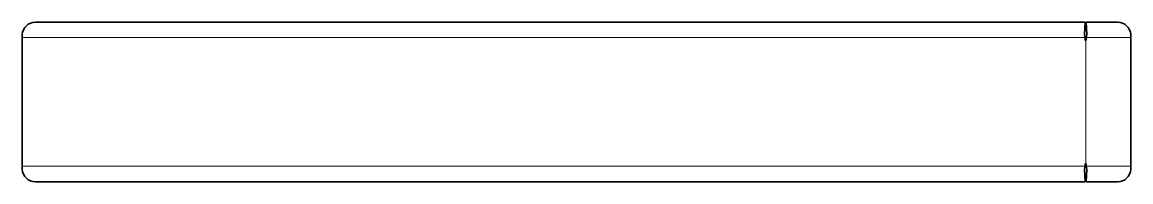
# Model space of a CAD drawing. Header units: millimetres. Extents: x 0 to 1251, y 0 to 180.
import ezdxf

# ---------------------------------------------------------------- set-up
doc = ezdxf.new("R2010")
doc.units = ezdxf.units.MM
doc.linetypes.add('Chain', pattern=[13.68, 9.12, -1.14, 2.28, -1.14])
doc.layers.add('SIMUMAK Bend Centerline (ISO)', color=7, linetype='Chain', lineweight=9)
doc.layers.add('SIMUMAK Visible (ISO)', color=7, linetype='Continuous', lineweight=35)

# ---------------------------------------------------------------- blocks, each defined once
blk = doc.blocks.new('Rampa metálica Silver_Sheet_SIL-027-RAMP-01 (Desplegada)~2')
at = {"layer": 'SIMUMAK Bend Centerline (ISO)', "ltscale": 0.263158}
for p, q in [((573.8, 72.4), (-625.5, 72.4)), ((574.6, -69), (574.6, 69)), ((625.5, 72.4), (575.3, 72.4)), ((-625.5, -72.4), (573.8, -72.4)), ((575.3, -72.4), (625.5, -72.4))]:
    blk.add_line(p, q, dxfattribs=at)
at = {"layer": 'SIMUMAK Visible (ISO)'}
for p, q in [((-610.5, 89.8), (574, 89.8)), ((574, 89.8), (573.3, 75.8)), ((575.8, 75.8), (575.2, 89.8)), ((610.5, 89.8), (575.2, 89.8)), ((-625.5, -74.3), (-625.5, 74.3)), ((574.8, 69), (574.4, 69)), ((625.5, 74.3), (625.5, -74.3)), ((574.4, -69), (574.8, -69)), ((573.3, -75.8), (574, -89.8)), ((575.2, -89.8), (575.8, -75.8)), ((574, -89.8), (-610.5, -89.8)), ((575.2, -89.8), (610.5, -89.8))]:
    blk.add_line(p, q, dxfattribs=at)
at = {"layer": 'SIMUMAK Visible (ISO)', "extrusion": (0, 0, -1)}
for centre, start, end in [((610.5, 74.8), 3.8226, 90), ((-610.5, 74.8), 90, 176.1774), ((610.5, -74.8), 270, 356.1774), ((-610.5, -74.8), 183.8226, 270)]:
    blk.add_arc(centre, 15, start, end, dxfattribs=at)
at = {"layer": 'SIMUMAK Visible (ISO)'}
for points in [[(-625.5, 75.8), (-625.5, 75.6), (-625.5, 75.3), (-625.5, 75.1)], [(-625.5, 74.3), (-625.5, 74.8), (-625.5, 75.3), (-625.5, 75.8)], [(573.3, 75.8), (573.7, 73.5), (574, 71.3), (574.4, 69)], [(574.8, 69), (575.1, 71.3), (575.5, 73.5), (575.8, 75.8)], [(625.5, 75.1), (625.5, 75.3), (625.5, 75.6), (625.5, 75.8)], [(625.5, 75.8), (625.5, 75.3), (625.5, 74.8), (625.5, 74.3)], [(-625.5, -75.8), (-625.5, -75.3), (-625.5, -74.8), (-625.5, -74.3)], [(574.4, -69), (574, -71.3), (573.7, -73.5), (573.3, -75.8)], [(575.8, -75.8), (575.5, -73.5), (575.1, -71.3), (574.8, -69)], [(625.5, -74.3), (625.5, -74.8), (625.5, -75.3), (625.5, -75.8)], [(-625.5, -75.1), (-625.5, -75.3), (-625.5, -75.6), (-625.5, -75.8)], [(625.5, -75.8), (625.5, -75.6), (625.5, -75.3), (625.5, -75.1)]]:
    blk.add_open_spline(points, degree=3, dxfattribs=at)
for points, knots in [([(-625.5, 75.1), (-625.5, 75), (-625.5, 74.8), (-625.5, 74.5), (-625.5, 74.5), (-625.5, 74.4), (-625.5, 74.3)], [0.0055947, 0.0055947, 0.0055947, 0.0055947, 0.1789025, 0.1789025, 0.1789025, 0.2114382, 0.2114382, 0.2114382, 0.2114382]), ([(625.5, 74.3), (625.5, 74.7), (625.5, 74.9), (625.5, 75), (625.5, 75), (625.5, 75), (625.5, 75.1)], [-0.0114382, -0.0114382, -0.0114382, -0.0114382, 0.1618697, 0.1618697, 0.1618697, 0.1944053, 0.1944053, 0.1944053, 0.1944053]), ([(-625.5, -74.3), (-625.5, -74.7), (-625.5, -74.9), (-625.5, -75), (-625.5, -75), (-625.5, -75), (-625.5, -75.1)], [-0.0114382, -0.0114382, -0.0114382, -0.0114382, 0.1618697, 0.1618697, 0.1618697, 0.1944053, 0.1944053, 0.1944053, 0.1944053]), ([(625.5, -75.1), (625.5, -75), (625.5, -74.8), (625.5, -74.5), (625.5, -74.5), (625.5, -74.4), (625.5, -74.3)], [0.0055947, 0.0055947, 0.0055947, 0.0055947, 0.1789025, 0.1789025, 0.1789025, 0.2114382, 0.2114382, 0.2114382, 0.2114382])]:
    blk.add_open_spline(points, degree=3, knots=knots, dxfattribs=at)

msp = doc.modelspace()

# ---------------------------------------------------------------- block references
msp.add_blockref('Rampa metálica Silver_Sheet_SIL-027-RAMP-01 (Desplegada)~2', (625.5, 89.8))

doc.saveas('drawing.dxf')
